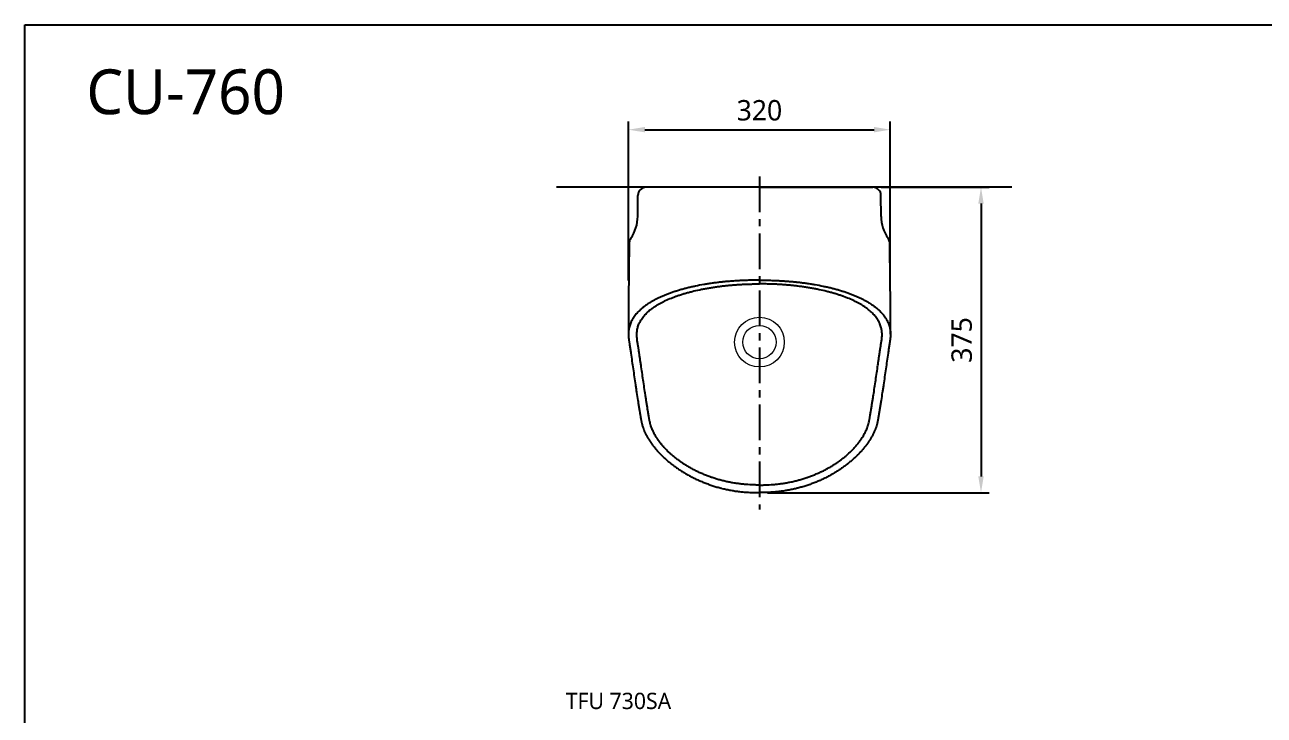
# Model space of a CAD drawing. Extents: x 229 to 3329, y -2295 to -195.
# Drawn here: x 229 to 1749, y -1043 to -195 of the extents above; entities that cross this region are included whole.
import ezdxf

# ---------------------------------------------------------------- set-up
doc = ezdxf.new("R2010")
doc.units = 0
doc.header["$LTSCALE"] = 500
doc.header["$MEASUREMENT"] = 0
doc.linetypes.add('CENTER', pattern=[2, 1.25, -0.25, 0.25, -0.25])
doc.layers.get('0').update_dxf_attribs({"linetype": 'CONTINUOUS'})
doc.layers.get('DEFPOINTS').update_dxf_attribs({"linetype": 'CONTINUOUS'})
for name, color, linetype in [('1', 1, 'CONTINUOUS'), ('200', 7, 'CONTINUOUS'), ('3', 3, 'CONTINUOUS'), ('5', 5, 'CONTINUOUS')]:
    doc.layers.add(name, color=color, linetype=linetype)
doc.styles.add('GHS', font='romans', dxfattribs={"bigfont": 'ghs'})
doc.styles.get("Standard").update_dxf_attribs({"font": 'NanumGothic.ttf'})
doc.dimstyles.new('Standard$0', dxfattribs={"dimtxt": 0.18, "dimasz": 0.18, "dimexe": 0.18, "dimexo": 0.0625, "dimgap": 0.09, "dimtad": 0, "dimtih": 1, "dimtoh": 1, "dimdec": 4, "dimzin": 0, "dimdsep": 46, "dimtxsty": 'Standard', "dimcen": 0.09, "dimadec": 0, "dimazin": 0, "dimtfac": 1, "dimtdec": 4, "dimtofl": 0, "dimtmove": 0, "dimatfit": 3, "dimfxl": 0, "dimtolj": 1, "dimtzin": 0, "dimarcsym": 0})

# ---------------------------------------------------------------- blocks, each defined once
blk = doc.blocks.new('*D58')
at = {"layer": '1', "color": 3, "lineweight": -2}
for p, q in [((1278.9, -394.9), (1411.5, -394.9)), ((1401.5, -414.9), (1401.5, -749.6)), ((1139.8, -769.6), (1411.5, -769.6))]:
    blk.add_line(p, q, dxfattribs=at)
at = {"layer": '1', "color": 3}
for points in [[(1398.2, -414.9), (1404.8, -414.9), (1401.5, -394.9)], [(1398.2, -749.6), (1404.8, -749.6), (1401.5, -769.6)]]:
    blk.add_solid(points, dxfattribs=at)
at = {"layer": 'DEFPOINTS', "color": 0}
for p in [(1268.9, -394.9), (1129.8, -769.6), (1401.5, -769.6)]:
    blk.add_point(p, dxfattribs=at)
at = {"layer": '1', "color": 2, "insert": (1377.9, -582.2), "char_height": 25, "attachment_point": 5, "rotation": 90}
blk.add_mtext('\\A1;375', dxfattribs=at)
blk = doc.blocks.new('*D59')
at = {"layer": '1', "color": 3, "lineweight": -2}
for p, q in [((969.4, -509.1), (969.4, -314.2)), ((1290.3, -509.1), (1290.3, -314.2)), ((989.4, -324.2), (1270.3, -324.2))]:
    blk.add_line(p, q, dxfattribs=at)
at = {"layer": '1', "color": 3}
for points in [[(989.4, -320.8), (989.4, -327.5), (969.4, -324.2)], [(1270.3, -320.8), (1270.3, -327.5), (1290.3, -324.2)]]:
    blk.add_solid(points, dxfattribs=at)
at = {"layer": 'DEFPOINTS', "color": 0}
for p in [(1290.3, -324.2), (969.4, -519.1), (1290.3, -519.1)]:
    blk.add_point(p, dxfattribs=at)
at = {"layer": '1', "color": 2, "insert": (1129.8, -300.5), "char_height": 25, "attachment_point": 5}
blk.add_mtext('\\A1;320', dxfattribs=at)

msp = doc.modelspace()

# ---------------------------------------------------------------- linework, layer by layer
at = {"layer": '1'}
msp.add_line((1439.33811, -394.87299), (881.10822, -394.87299), dxfattribs=at)
at = {"layer": '1', "color": 7}
for p, q in [((1129.83447, -394.87299), (990.79791, -394.87299)), ((1129.83447, -394.87299), (1268.87103, -394.87299)), ((980.63597, -430.53416), (980.79811, -404.80996)), ((1279.03297, -430.53416), (1278.87083, -404.80996))]:
    msp.add_line(p, q, dxfattribs=at)
at = {"layer": '1', "linetype": 'CENTER', "ltscale": 0.07}
msp.add_line((1129.83447, -381.44908), (1129.83447, -790.08642), dxfattribs=at)
at = {"layer": '1', "color": 7}
for centre, radius, start, end in [((990.79791, -404.87299), 10, 90, 179.63886564), ((1268.87103, -404.87299), 10, 0.36113436, 90), ((933.91008, -430.38531), 46.72613, 324.59185737, 359.81748315), ((1325.75886, -430.38531), 46.72613, 180.18251685, 215.40814263), ((7906.28346, -583.05072), 6937.17498, 179.00907822, 179.934600763), ((980.14445, -463.25226), 10, 144.59185737, 179.00907822), ((1279.52449, -463.25226), 10, 0.99092178, 35.40814263), ((-5646.61452, -583.05072), 6937.17498, 0.065399237, 0.99092178)]:
    msp.add_arc(centre, radius, start, end, dxfattribs=at)
at = {"layer": '200', "color": 7, "linetype": 'Continuous', "lineweight": -3}
for points, knots in [([(1129.83447, -508.85642), (1128.91959, -508.85543), (1126.19859, -508.86128), (1121.6786, -508.91435), (1114.27998, -509.04662), (1108.89355, -509.24778), (1103.51938, -509.51828), (1099.94487, -509.74533), (1096.37454, -509.99609), (1094.59148, -510.13332), (1091.02962, -510.43195), (1089.25082, -510.59333), (1086.5859, -510.85388), (1085.25425, -510.98877), (1083.92385, -511.13068), (1083.25885, -511.20281), (1083.03718, -511.22705), (1082.59426, -511.2759), (1080.60278, -511.49731), (1076.86946, -511.94304), (1071.66995, -512.64121), (1066.5417, -513.40849), (1063.17075, -513.96645), (1058.1507, -514.83866), (1054.85245, -515.46712), (1049.98045, -516.4829), (1046.75751, -517.18439), (1043.58536, -517.93512), (1040.43909, -518.71097), (1038.8789, -519.11144), (1035.78509, -519.93815), (1034.25147, -520.36439), (1031.21168, -521.24349), (1029.70551, -521.69634), (1027.84065, -522.27973), (1027.28253, -522.45605), (1026.72644, -522.63433), (1026.35617, -522.75363), (1026.17121, -522.81352), (1025.2483, -523.11382), (1024.51618, -523.35676), (1022.33855, -524.09374), (1020.91174, -524.59591), (1018.10858, -525.62221), (1016.73232, -526.14637), (1014.03053, -527.21678), (1011.37934, -528.3092), (1008.82953, -529.44574), (1006.33088, -530.60454), (1005.10714, -531.19507), (1002.71172, -532.39878), (1001.5401, -533.01199), (999.24954, -534.26133), (998.13058, -534.89746), (996.49224, -535.8691), (995.95282, -536.19588), (995.15382, -536.69048), (994.75686, -536.93888), (994.36373, -537.18895), (994.10249, -537.35603), (993.97227, -537.43978), (992.80547, -538.19431), (991.803, -538.87215), (989.86676, -540.24196), (987.99906, -541.62589), (985.39841, -543.74314), (983.79646, -545.18177), (982.25988, -546.63386), (981.52435, -547.36666), (980.11824, -548.84561), (978.77691, -550.3379), (977.56342, -551.8565), (976.41337, -553.38817), (975.87006, -554.16053), (975.23051, -555.13413), (975.04162, -555.42683), (974.85717, -555.72044), (974.7352, -555.91638), (974.6747, -556.01445), (974.37499, -556.50485), (974.1438, -556.89765), (973.47544, -558.07741), (973.06349, -558.86576), (971.92472, -561.23615), (971.29501, -562.82352), (970.27801, -566.01158), (969.89044, -567.61225), (969.54586, -569.62076), (969.48394, -570.02285), (969.37382, -570.82778), (969.32561, -571.23062), (969.20143, -572.44027), (969.14597, -573.2482), (969.10418, -574.46237), (969.09715, -574.86747), (969.09704, -575.4757), (969.09874, -575.67853), (969.10563, -576.0844), (969.11082, -576.28745), (969.13164, -576.89635), (969.1525, -577.30208), (969.19427, -577.9104), (969.20994, -578.11312), (969.24477, -578.51847), (969.26391, -578.72109), (969.32584, -579.32885), (969.37315, -579.73385), (969.47616, -580.54362), (969.53186, -580.94839), (969.61879, -581.55545), (969.64831, -581.75779), (969.70801, -582.16245), (969.7382, -582.36477), (969.82941, -582.97171), (969.89107, -583.37632), (970.01419, -584.18553), (970.07577, -584.59014), (970.19865, -585.39936), (970.25993, -585.80398), (970.44325, -587.01784), (970.56478, -587.82709), (970.92759, -590.25491), (971.16705, -591.8735), (971.64265, -595.11073), (971.8788, -596.72936), (972.58534, -601.58519), (973.05354, -604.82232), (973.98755, -611.29607), (974.45343, -614.53269), (975.38683, -621.00508), (975.85437, -624.24084), (976.79616, -630.71111), (977.27042, -633.94562), (977.99087, -638.79614), (978.47416, -642.02941), (978.96433, -645.26176), (979.70508, -650.10955), (980.20586, -653.34044), (980.9724, -658.18497), (981.23046, -659.79952), (981.75195, -663.02798), (982.01537, -664.64189), (982.41449, -667.06226), (982.54818, -667.86897), (982.74969, -669.0789), (982.81702, -669.48218), (982.95199, -670.28875), (983.01964, -670.69212), (983.22315, -671.90403), (983.35956, -672.71434), (983.56515, -673.93972), (983.63384, -674.34984), (983.77154, -675.17441), (983.84051, -675.58893), (984.04816, -676.8401), (984.18782, -677.68414), (984.40315, -678.966), (984.47589, -679.39591), (984.58692, -680.04485), (984.62421, -680.26184), (984.69979, -680.69717), (984.73811, -680.91551), (984.8557, -681.57253), (984.93759, -682.01319), (985.11344, -682.89963), (985.20747, -683.3454), (985.40941, -684.24212), (985.51731, -684.69305), (985.7485, -685.60014), (985.87175, -686.05628), (986.26424, -687.4328), (986.55616, -688.36124), (987.03902, -689.771), (987.20747, -690.24377), (987.55939, -691.19516), (987.74287, -691.67379), (988.3164, -693.1186), (989.14266, -695.06878), (990.09758, -697.06499), (990.67268, -698.20038), (990.73711, -698.32671), (990.86702, -698.57972), (990.93253, -698.70642), (991.13054, -699.08686), (991.53228, -699.84849), (991.95123, -700.61228), (992.81217, -702.14243), (993.41693, -703.16594), (994.68829, -705.21831), (995.35482, -706.24719), (996.74978, -708.309), (997.47821, -709.34191), (998.99754, -711.41033), (999.78845, -712.44583), (1001.43372, -714.51793), (1002.2881, -715.55452), (1004.06158, -717.62726), (1005.89967, -719.69959), (1007.86856, -721.76834), (1009.14082, -723.05923), (1009.52563, -723.44634), (1009.91516, -723.83319), (1010.1759, -724.09102), (1010.30684, -724.21995), (1010.96354, -724.86381), (1011.49549, -725.37657), (1013.11104, -726.90761), (1014.21429, -727.91868), (1016.47292, -729.92021), (1017.62836, -730.91063), (1019.99086, -732.86972), (1021.19788, -733.83841), (1023.663, -735.75303), (1024.92109, -736.69895), (1027.48825, -738.56676), (1030.10639, -740.41053), (1032.82706, -742.20331), (1035.59962, -743.96891), (1037.01187, -744.83812), (1039.16949, -746.12039), (1039.89525, -746.54423), (1040.81068, -747.0694), (1040.99418, -747.17421), (1041.36201, -747.38335), (1041.54635, -747.48769), (1042.10001, -747.79969), (1042.47017, -748.00642), (1044.3262, -749.03364), (1045.82776, -749.83497), (1048.86392, -751.39611), (1050.39851, -752.15593), (1053.50055, -753.63312), (1055.06799, -754.3505), (1058.23575, -755.74168), (1059.83608, -756.41558), (1063.06914, -757.71847), (1064.70187, -758.34742), (1067.99955, -759.55865), (1069.6645, -760.14095), (1073.02697, -761.25752), (1074.72448, -761.79179), (1078.15273, -762.81073), (1079.8835, -763.29535), (1081.84981, -763.81169), (1082.06853, -763.86866), (1082.50605, -763.98167), (1083.16259, -764.14987), (1084.69636, -764.53301), (1086.01417, -764.84561), (1088.65392, -765.45002), (1090.41926, -765.82525), (1093.96073, -766.5215), (1097.51299, -767.16355), (1102.8733, -767.96633), (1108.2653, -768.61001), (1113.68899, -769.09461), (1119.32605, -769.31089), (1122.97391, -769.47301), (1124.80324, -769.52695), (1127.5554, -769.56689), (1128.47415, -769.57336), (1129.54097, -769.5729), (1129.6877, -769.57267), (1129.83447, -769.57225)], [0.25583552214, 0.25583552214, 0.25583552214, 0.25583552214, 0.2578125, 0.26171875, 0.265625, 0.26953125, 0.2734375, 0.27734375, 0.27734375, 0.28125, 0.28125, 0.28515625, 0.28515625, 0.287109375, 0.2880859375, 0.2880859375, 0.28857421875, 0.28857421875, 0.2890625, 0.29296875, 0.296875, 0.30078125, 0.3046875, 0.3046875, 0.3125, 0.3125, 0.31640625, 0.3203125, 0.3203125, 0.32421875, 0.32421875, 0.328125, 0.328125, 0.33203125, 0.33203125, 0.3330078125, 0.33349609375, 0.33349609375, 0.333984375, 0.333984375, 0.3359375, 0.3359375, 0.33984375, 0.33984375, 0.34375, 0.34375, 0.34765625, 0.3515625, 0.3515625, 0.35546875, 0.35546875, 0.359375, 0.359375, 0.36328125, 0.36328125, 0.365234375, 0.365234375, 0.3662109375, 0.36669921875, 0.36669921875, 0.3671875, 0.3671875, 0.37109375, 0.37109375, 0.375, 0.37890625, 0.3828125, 0.3828125, 0.38671875, 0.38671875, 0.390625, 0.39453125, 0.39453125, 0.3984375, 0.3984375, 0.3994140625, 0.39990234375, 0.39990234375, 0.400390625, 0.400390625, 0.40234375, 0.40234375, 0.40625, 0.40625, 0.4140625, 0.4140625, 0.421875, 0.421875, 0.423828125, 0.423828125, 0.42578125, 0.42578125, 0.4296875, 0.4296875, 0.431640625, 0.431640625, 0.4326171875, 0.4326171875, 0.43359375, 0.43359375, 0.435546875, 0.435546875, 0.4365234375, 0.4365234375, 0.4375, 0.4375, 0.439453125, 0.439453125, 0.44140625, 0.44140625, 0.4423828125, 0.4423828125, 0.443359375, 0.443359375, 0.4453125, 0.4453125, 0.447265625, 0.447265625, 0.44921875, 0.44921875, 0.453125, 0.453125, 0.4609375, 0.4609375, 0.46875, 0.46875, 0.484375, 0.484375, 0.5, 0.5, 0.515625, 0.515625, 0.53125, 0.53125, 0.5390625, 0.546875, 0.546875, 0.5625, 0.5625, 0.5703125, 0.5703125, 0.578125, 0.578125, 0.58203125, 0.58203125, 0.583984375, 0.583984375, 0.5859375, 0.5859375, 0.58984375, 0.58984375, 0.591796875, 0.591796875, 0.59375, 0.59375, 0.59765625, 0.59765625, 0.599609375, 0.599609375, 0.6005859375, 0.6005859375, 0.6015625, 0.6015625, 0.603515625, 0.603515625, 0.60546875, 0.60546875, 0.607421875, 0.607421875, 0.609375, 0.609375, 0.61328125, 0.61328125, 0.615234375, 0.615234375, 0.6171875, 0.6171875, 0.62109375, 0.625, 0.625, 0.62548828125, 0.62548828125, 0.6259765625, 0.6259765625, 0.626953125, 0.62890625, 0.62890625, 0.6328125, 0.6328125, 0.63671875, 0.63671875, 0.640625, 0.640625, 0.64453125, 0.64453125, 0.6484375, 0.6484375, 0.65234375, 0.65625, 0.65625, 0.6572265625, 0.65771484375, 0.65771484375, 0.658203125, 0.658203125, 0.66015625, 0.66015625, 0.6640625, 0.6640625, 0.66796875, 0.66796875, 0.671875, 0.671875, 0.67578125, 0.67578125, 0.6796875, 0.68359375, 0.68359375, 0.6875, 0.6875, 0.689453125, 0.689453125, 0.68994140625, 0.68994140625, 0.6904296875, 0.6904296875, 0.69140625, 0.69140625, 0.6953125, 0.6953125, 0.69921875, 0.69921875, 0.703125, 0.703125, 0.70703125, 0.70703125, 0.7109375, 0.7109375, 0.71484375, 0.71484375, 0.71875, 0.71875, 0.72265625, 0.72265625, 0.72314453125, 0.72314453125, 0.7236328125, 0.724609375, 0.7265625, 0.7265625, 0.73046875, 0.73046875, 0.734375, 0.73828125, 0.7421875, 0.74609375, 0.75, 0.75, 0.75390625, 0.75390625, 0.755859375, 0.755859375, 0.75617077454, 0.75617077454, 0.75617077454, 0.75617077454]), ([(1129.83447, -760.54715), (1129.78471, -760.55107), (1129.73489, -760.55446), (1129.63099, -760.56027), (1129.57692, -760.56257), (1129.41483, -760.56729), (1129.30679, -760.56757), (1129.14479, -760.56326), (1129.09079, -760.56105), (1128.98282, -760.55516), (1128.92886, -760.5515), (1128.76735, -760.53884), (1128.66005, -760.52817), (1128.53962, -760.51447), (1128.52624, -760.51292), (1128.49949, -760.50982), (1128.48612, -760.50821), (1128.44608, -760.50306), (1128.41941, -760.49943), (1128.33942, -760.48854), (1128.28613, -760.48101), (1128.17958, -760.46578), (1128.12632, -760.4581), (1128.01975, -760.44303), (1127.96645, -760.43561), (1127.80644, -760.41395), (1127.48604, -760.37298), (1127.16431, -760.34014), (1126.73456, -760.30117), (1126.5193, -760.28401), (1126.0884, -760.25212), (1125.87273, -760.23742), (1125.44121, -760.20952), (1125.22537, -760.19632), (1124.57771, -760.15803), (1124.14577, -760.13418), (1123.28182, -760.08706), (1122.84982, -760.06382), (1121.98589, -760.01656), (1121.55396, -759.99256), (1120.69027, -759.94299), (1120.2585, -759.91744), (1119.39518, -759.8643), (1118.96363, -759.83672), (1115.66934, -759.75045), (1114.80697, -759.68822), (1113.51427, -759.58669), (1113.08345, -759.55148), (1112.22237, -759.47826), (1111.79231, -759.44027), (1110.50364, -759.32202), (1109.64652, -759.23751), (1107.93642, -759.05676), (1107.08343, -758.96052), (1104.53075, -758.65395), (1102.83737, -758.42574), (1099.46768, -757.9211), (1097.79136, -757.6447), (1094.4559, -757.04378), (1092.79675, -756.71927), (1089.49569, -756.02253), (1087.85378, -755.65032), (1084.58729, -754.85869), (1082.96271, -754.43924), (1079.7311, -753.55314), (1078.12407, -753.08651), (1074.92777, -752.10614), (1073.33852, -751.59239), (1071.36327, -750.9207), (1070.77154, -750.71698), (1070.1811, -750.50994), (1069.78775, -750.37117), (1069.59119, -750.3014), (1068.61011, -749.95108), (1067.8302, -749.66587), (1065.5052, -748.79564), (1063.97485, -748.19603), (1060.95303, -746.95922), (1057.97009, -745.68484), (1053.61171, -743.66408), (1050.78352, -742.24608), (1047.9943, -740.79345), (1046.61918, -740.04983), (1043.9084, -738.52858), (1042.57275, -737.75094), (1039.9412, -736.16262), (1038.64528, -735.35194), (1036.09371, -733.69831), (1034.83804, -732.85537), (1033.44853, -731.8892), (1033.29446, -731.7816), (1032.98697, -731.56591), (1032.83353, -731.4578), (1032.37474, -731.13314), (1031.46277, -730.48208), (1030.56755, -729.82594), (1028.79928, -728.50716), (1027.65006, -727.61931), (1025.40979, -725.82794), (1023.22765, -724.02095), (1021.16019, -722.18586), (1018.14445, -719.41426), (1016.24783, -717.54124), (1013.57435, -714.7013), (1012.71167, -713.74964), (1011.0429, -711.83783), (1010.23683, -710.87767), (1009.0702, -709.43213), (1008.6884, -708.9494), (1008.22004, -708.345), (1008.1268, -708.22405), (1007.94142, -707.98233), (1007.66494, -707.61995), (1007.39318, -707.25812), (1006.49776, -706.05332), (1005.81478, -705.09362), (1004.51373, -703.18366), (1003.89562, -702.23341), (1002.72233, -700.34355), (1002.16715, -699.40394), (1001.11825, -697.53648), (1000.1308, -695.6808), (999.26168, -693.85119), (998.44978, -692.03584), (998.07238, -691.13541), (997.37434, -689.34906), (997.05372, -688.46308), (996.61561, -687.14449), (996.47673, -686.70668), (996.21318, -685.83447), (996.08876, -685.401), (995.73695, -684.10846), (995.53098, -683.25718), (995.30715, -682.20541), (995.26406, -681.99567), (995.18122, -681.5774), (995.14149, -681.36887), (995.02646, -680.74512), (994.95523, -680.33172), (994.85231, -679.71533), (994.81865, -679.51048), (994.75192, -679.10203), (994.7188, -678.89844), (994.61977, -678.28949), (994.55428, -677.886), (994.42373, -677.08382), (994.35865, -676.68512), (994.22832, -675.89236), (994.16311, -675.49832), (993.96743, -674.32277), (993.83696, -673.54762), (993.57748, -672.00708), (993.44847, -671.24167), (993.25692, -670.09533), (993.19339, -669.71348), (993.06706, -668.94958), (993.00423, -668.56761), (992.69159, -666.65761), (992.44618, -665.1292), (992.08131, -662.83619), (991.96022, -662.07178), (991.71869, -660.54284), (991.59827, -659.77831), (991.35793, -658.24912), (991.23801, -657.48447), (990.99858, -655.95506), (990.8791, -655.1903), (990.5216, -652.89584), (990.28448, -651.36597), (989.57878, -646.77566), (989.11555, -643.71452), (988.19858, -637.59072), (987.74483, -634.52807), (986.84242, -628.40158), (986.39381, -625.33774), (985.49835, -619.20919), (985.05152, -616.14447), (984.38015, -611.54695), (984.15615, -610.01438), (983.70724, -606.94912), (983.48229, -605.41644), (983.14396, -603.11737), (983.03098, -602.351), (982.80399, -600.81828), (982.63313, -599.66874), (982.46308, -598.51915), (982.35009, -597.75275), (982.29381, -597.36954), (982.12562, -596.21987), (982.01409, -595.45341), (981.84371, -594.30379), (981.7864, -593.92059), (981.67008, -593.15425), (981.61101, -592.77111), (981.43071, -591.62176), (981.30672, -590.85567), (981.11812, -589.70649), (981.05483, -589.32342), (980.92788, -588.55728), (980.86421, -588.17421), (980.67375, -587.025), (980.54766, -586.25886), (980.18462, -583.96064), (979.96289, -582.42871), (979.71126, -580.13176), (979.64091, -579.36626), (979.5354, -577.83567), (979.50018, -577.07057), (979.47249, -575.54087), (979.48009, -574.77626), (979.54528, -573.24761), (979.60273, -572.48358), (979.73077, -571.338), (979.78043, -570.95622), (979.89449, -570.19282), (979.95891, -569.81121), (980.17434, -568.66663), (980.34753, -567.90392), (980.75331, -566.37916), (980.9858, -565.61712), (981.51145, -564.09373), (981.80469, -563.33239), (982.29203, -562.19091), (982.46239, -561.81051), (982.73006, -561.24005), (982.82131, -561.04991), (982.96126, -560.76475), (983.00843, -560.66968), (983.10374, -560.47966), (983.53695, -559.62534), (984.42801, -558.02454), (985.87092, -555.79743), (986.95826, -554.33494), (988.10965, -552.88383), (988.71742, -552.16397), (989.99779, -550.73575), (990.67037, -550.02739), (992.08131, -548.62235), (992.81967, -547.92567), (994.36362, -546.54424), (995.16921, -545.8595), (996.84958, -544.50229), (997.72435, -543.82982), (998.74806, -543.08032), (998.86238, -542.99712), (999.09199, -542.83102), (999.43775, -542.58239), (1000.25383, -542.00591), (1000.96923, -541.51802), (1002.42106, -540.55048), (1003.41696, -539.91644), (1005.46409, -538.67005), (1006.51534, -538.05771), (1008.67277, -536.85456), (1010.88495, -535.67288), (1013.20449, -534.5333), (1016.76327, -532.85508), (1019.24167, -531.77778), (1023.11658, -530.22351), (1024.43438, -529.71568), (1026.1141, -529.09362), (1026.45166, -528.96985), (1027.13003, -528.72356), (1027.47097, -528.60102), (1028.49663, -528.23598), (1029.18476, -527.99589), (1031.26195, -527.28529), (1032.66379, -526.82441), (1035.5004, -525.92745), (1036.93515, -525.49136), (1039.83656, -524.64323), (1042.76987, -523.81913), (1045.76532, -523.04186), (1050.30411, -521.91032), (1053.39079, -521.20178), (1058.10896, -520.20541), (1059.69638, -519.88435), (1062.09919, -519.4191), (1062.90374, -519.26675), (1064.52002, -518.96744), (1065.32996, -518.82083), (1067.76471, -518.38998), (1069.39459, -518.11471), (1071.84914, -517.71907), (1072.66894, -517.59007), (1074.3117, -517.3377), (1075.13466, -517.21432), (1076.78376, -516.97321), (1077.60992, -516.85553), (1079.26565, -516.62622), (1080.09524, -516.51462), (1082.58919, -516.18907), (1084.25872, -515.9843), (1087.61115, -515.59853), (1089.29405, -515.41753), (1092.67293, -515.07883), (1096.06494, -514.76345), (1099.48295, -514.49432), (1102.91392, -514.24823), (1104.63588, -514.13671), (1108.09279, -513.93676), (1109.82773, -513.84833), (1112.00461, -513.75237), (1112.4404, -513.73391), (1113.31202, -513.69848), (1113.74795, -513.68151), (1115.05612, -513.63283), (1117.92873, -513.60335), (1119.67495, -513.55041), (1120.54856, -513.52696), (1121.85976, -513.49647), (1122.29693, -513.4871), (1123.17139, -513.47), (1123.60869, -513.46228), (1124.48344, -513.44867), (1124.92089, -513.44276), (1125.57721, -513.43561), (1125.79601, -513.43351), (1126.23361, -513.43002), (1126.45241, -513.42863), (1126.89005, -513.42682), (1127.10888, -513.4264), (1127.43716, -513.42698), (1127.54659, -513.42738), (1127.7654, -513.42878), (1127.87479, -513.42977), (1128.09349, -513.43273), (1128.20281, -513.43472), (1128.3667, -513.43892), (1128.42133, -513.44054), (1128.5305, -513.44413), (1128.58505, -513.44613), (1128.66687, -513.44916), (1128.69414, -513.45017), (1128.74871, -513.45211), (1128.77598, -513.45309), (1128.85791, -513.4555), (1128.91255, -513.45697), (1129.02189, -513.45945), (1129.07658, -513.46047), (1129.186, -513.46198), (1129.24072, -513.46245), (1129.40485, -513.46302), (1129.5143, -513.46229), (1129.67839, -513.45959), (1129.73305, -513.45843), (1129.80328, -513.45659), (1129.81887, -513.45616), (1129.83447, -513.45571)], [0.03052684864, 0.03052684864, 0.03052684864, 0.03052684864, 0.03063964844, 0.03063964844, 0.03076171875, 0.03076171875, 0.03100585938, 0.03100585938, 0.03112792969, 0.03112792969, 0.03125, 0.03125, 0.03149414063, 0.03149414063, 0.0315246582, 0.0315246582, 0.03155517578, 0.03155517578, 0.03161621094, 0.03161621094, 0.03173828125, 0.03173828125, 0.03186035156, 0.03186035156, 0.03198242188, 0.03198242188, 0.0322265625, 0.03271484375, 0.03271484375, 0.033203125, 0.033203125, 0.03369140625, 0.03369140625, 0.0341796875, 0.0341796875, 0.03515625, 0.03515625, 0.0361328125, 0.0361328125, 0.037109375, 0.037109375, 0.0380859375, 0.0380859375, 0.0390625, 0.0390625, 0.041015625, 0.041015625, 0.0419921875, 0.0419921875, 0.04296875, 0.04296875, 0.044921875, 0.044921875, 0.046875, 0.046875, 0.05078125, 0.05078125, 0.0546875, 0.0546875, 0.05859375, 0.05859375, 0.0625, 0.0625, 0.06640625, 0.06640625, 0.0703125, 0.0703125, 0.07421875, 0.07421875, 0.0751953125, 0.07568359375, 0.07568359375, 0.076171875, 0.076171875, 0.078125, 0.078125, 0.08203125, 0.08203125, 0.0859375, 0.08984375, 0.09375, 0.09375, 0.09765625, 0.09765625, 0.1015625, 0.1015625, 0.10546875, 0.10546875, 0.109375, 0.109375, 0.10986328125, 0.10986328125, 0.1103515625, 0.1103515625, 0.111328125, 0.11328125, 0.11328125, 0.1171875, 0.1171875, 0.12109375, 0.125, 0.125, 0.1328125, 0.1328125, 0.13671875, 0.13671875, 0.140625, 0.140625, 0.142578125, 0.142578125, 0.14306640625, 0.14306640625, 0.1435546875, 0.14453125, 0.14453125, 0.1484375, 0.1484375, 0.15234375, 0.15234375, 0.15625, 0.15625, 0.16015625, 0.1640625, 0.1640625, 0.16796875, 0.16796875, 0.171875, 0.171875, 0.173828125, 0.173828125, 0.17578125, 0.17578125, 0.1796875, 0.1796875, 0.1806640625, 0.1806640625, 0.181640625, 0.181640625, 0.18359375, 0.18359375, 0.1845703125, 0.1845703125, 0.185546875, 0.185546875, 0.1875, 0.1875, 0.189453125, 0.189453125, 0.19140625, 0.19140625, 0.1953125, 0.1953125, 0.19921875, 0.19921875, 0.201171875, 0.201171875, 0.203125, 0.203125, 0.2109375, 0.2109375, 0.21484375, 0.21484375, 0.21875, 0.21875, 0.22265625, 0.22265625, 0.2265625, 0.2265625, 0.234375, 0.234375, 0.25, 0.25, 0.265625, 0.265625, 0.28125, 0.28125, 0.296875, 0.296875, 0.3046875, 0.3046875, 0.3125, 0.3125, 0.31640625, 0.31640625, 0.3203125, 0.322265625, 0.322265625, 0.32421875, 0.32421875, 0.328125, 0.328125, 0.330078125, 0.330078125, 0.33203125, 0.33203125, 0.3359375, 0.3359375, 0.337890625, 0.337890625, 0.33984375, 0.33984375, 0.34375, 0.34375, 0.3515625, 0.3515625, 0.35546875, 0.35546875, 0.359375, 0.359375, 0.36328125, 0.36328125, 0.3671875, 0.3671875, 0.369140625, 0.369140625, 0.37109375, 0.37109375, 0.375, 0.375, 0.37890625, 0.37890625, 0.3828125, 0.3828125, 0.384765625, 0.384765625, 0.3857421875, 0.3857421875, 0.38623046875, 0.38623046875, 0.38671875, 0.390625, 0.39453125, 0.3984375, 0.3984375, 0.40234375, 0.40234375, 0.40625, 0.40625, 0.41015625, 0.41015625, 0.4140625, 0.4140625, 0.41796875, 0.41796875, 0.41845703125, 0.41845703125, 0.4189453125, 0.419921875, 0.421875, 0.421875, 0.42578125, 0.42578125, 0.4296875, 0.4296875, 0.43359375, 0.4375, 0.4375, 0.4453125, 0.4453125, 0.44921875, 0.44921875, 0.4501953125, 0.4501953125, 0.451171875, 0.451171875, 0.453125, 0.453125, 0.45703125, 0.45703125, 0.4609375, 0.4609375, 0.46484375, 0.46875, 0.46875, 0.4765625, 0.4765625, 0.48046875, 0.48046875, 0.482421875, 0.482421875, 0.484375, 0.484375, 0.48828125, 0.48828125, 0.490234375, 0.490234375, 0.4921875, 0.4921875, 0.494140625, 0.494140625, 0.49609375, 0.49609375, 0.5, 0.5, 0.50390625, 0.50390625, 0.5078125, 0.51171875, 0.51171875, 0.515625, 0.515625, 0.51953125, 0.51953125, 0.5205078125, 0.5205078125, 0.521484375, 0.521484375, 0.5234375, 0.5234375, 0.525390625, 0.525390625, 0.5263671875, 0.5263671875, 0.52734375, 0.52734375, 0.5283203125, 0.5283203125, 0.52880859375, 0.52880859375, 0.529296875, 0.529296875, 0.52978515625, 0.52978515625, 0.53002929687, 0.53002929687, 0.5302734375, 0.5302734375, 0.53051757812, 0.53051757812, 0.53063964844, 0.53063964844, 0.53076171875, 0.53076171875, 0.53082275391, 0.53082275391, 0.53088378906, 0.53088378906, 0.53100585937, 0.53100585937, 0.53112792969, 0.53112792969, 0.53125, 0.53125, 0.53149414062, 0.53149414062, 0.53161621094, 0.53161621094, 0.53165107657, 0.53165107657, 0.53165107657, 0.53165107657]), ([(1129.83447, -508.85642), (1130.74935, -508.85543), (1133.47035, -508.86128), (1137.99034, -508.91435), (1145.38896, -509.04662), (1150.77539, -509.24778), (1156.14956, -509.51828), (1159.72407, -509.74533), (1163.2944, -509.99609), (1165.07746, -510.13332), (1168.63932, -510.43195), (1170.41812, -510.59333), (1173.08304, -510.85388), (1174.41469, -510.98877), (1175.74509, -511.13068), (1176.41009, -511.20281), (1176.63176, -511.22705), (1177.07468, -511.2759), (1179.06616, -511.49731), (1182.79948, -511.94304), (1187.999, -512.64121), (1193.12724, -513.40849), (1196.49819, -513.96645), (1201.51824, -514.83866), (1204.81649, -515.46712), (1209.68849, -516.4829), (1212.91143, -517.18439), (1216.08358, -517.93512), (1219.22985, -518.71097), (1220.79004, -519.11144), (1223.88385, -519.93815), (1225.41747, -520.36439), (1228.45727, -521.24349), (1229.96344, -521.69634), (1231.82829, -522.27973), (1232.38641, -522.45605), (1232.9425, -522.63433), (1233.31277, -522.75363), (1233.49773, -522.81352), (1234.42064, -523.11382), (1235.15276, -523.35676), (1237.33039, -524.09374), (1238.7572, -524.59591), (1241.56036, -525.62221), (1242.93662, -526.14637), (1245.63841, -527.21678), (1248.2896, -528.3092), (1250.83941, -529.44574), (1253.33806, -530.60454), (1254.5618, -531.19507), (1256.95722, -532.39878), (1258.12884, -533.01199), (1260.4194, -534.26133), (1261.53836, -534.89746), (1263.1767, -535.8691), (1263.71612, -536.19588), (1264.51512, -536.69048), (1264.91208, -536.93888), (1265.30521, -537.18895), (1265.56645, -537.35603), (1265.69667, -537.43978), (1266.86347, -538.19431), (1267.86594, -538.87215), (1269.80218, -540.24196), (1271.66988, -541.62589), (1274.27053, -543.74314), (1275.87248, -545.18177), (1277.40906, -546.63386), (1278.14459, -547.36666), (1279.55071, -548.84561), (1280.89203, -550.3379), (1282.10552, -551.8565), (1283.25557, -553.38817), (1283.79888, -554.16053), (1284.43843, -555.13413), (1284.62732, -555.42683), (1284.81177, -555.72044), (1284.93374, -555.91638), (1284.99424, -556.01445), (1285.29395, -556.50485), (1285.52514, -556.89765), (1286.1935, -558.07741), (1286.60545, -558.86576), (1287.74422, -561.23615), (1288.37393, -562.82352), (1289.39093, -566.01158), (1289.7785, -567.61225), (1290.12308, -569.62076), (1290.185, -570.02285), (1290.29512, -570.82778), (1290.34333, -571.23062), (1290.46751, -572.44027), (1290.52297, -573.2482), (1290.56476, -574.46237), (1290.57179, -574.86747), (1290.5719, -575.4757), (1290.5702, -575.67853), (1290.56331, -576.0844), (1290.55812, -576.28745), (1290.5373, -576.89635), (1290.51644, -577.30208), (1290.47467, -577.9104), (1290.459, -578.11312), (1290.42417, -578.51847), (1290.40503, -578.72109), (1290.3431, -579.32885), (1290.29579, -579.73385), (1290.19278, -580.54362), (1290.13708, -580.94839), (1290.05015, -581.55545), (1290.02063, -581.75779), (1289.96093, -582.16245), (1289.93075, -582.36477), (1289.83953, -582.97171), (1289.77787, -583.37632), (1289.65475, -584.18553), (1289.59317, -584.59014), (1289.47029, -585.39936), (1289.40901, -585.80398), (1289.2257, -587.01784), (1289.10416, -587.82709), (1288.74135, -590.25491), (1288.50189, -591.8735), (1288.02629, -595.11073), (1287.79014, -596.72936), (1287.0836, -601.58519), (1286.6154, -604.82232), (1285.68139, -611.29607), (1285.21551, -614.53269), (1284.28211, -621.00508), (1283.81457, -624.24084), (1282.87278, -630.71111), (1282.39852, -633.94562), (1281.67808, -638.79614), (1281.19478, -642.02941), (1280.70462, -645.26176), (1279.96386, -650.10955), (1279.46309, -653.34044), (1278.69654, -658.18497), (1278.43848, -659.79952), (1277.91699, -663.02798), (1277.65357, -664.64189), (1277.25446, -667.06226), (1277.12076, -667.86897), (1276.91925, -669.0789), (1276.85192, -669.48218), (1276.71695, -670.28875), (1276.6493, -670.69212), (1276.44579, -671.90403), (1276.30938, -672.71434), (1276.10379, -673.93972), (1276.0351, -674.34984), (1275.89741, -675.17441), (1275.82843, -675.58893), (1275.62078, -676.8401), (1275.48112, -677.68414), (1275.26579, -678.966), (1275.19305, -679.39591), (1275.08202, -680.04485), (1275.04473, -680.26184), (1274.96915, -680.69717), (1274.93083, -680.91551), (1274.81324, -681.57253), (1274.73135, -682.01319), (1274.5555, -682.89963), (1274.46147, -683.3454), (1274.25953, -684.24212), (1274.15163, -684.69305), (1273.92044, -685.60014), (1273.79719, -686.05628), (1273.4047, -687.4328), (1273.11278, -688.36124), (1272.62992, -689.771), (1272.46147, -690.24377), (1272.10955, -691.19516), (1271.92607, -691.67379), (1271.35254, -693.1186), (1270.52628, -695.06878), (1269.57136, -697.06499), (1268.99626, -698.20038), (1268.93183, -698.32671), (1268.80192, -698.57972), (1268.73641, -698.70642), (1268.5384, -699.08686), (1268.13666, -699.84849), (1267.71771, -700.61228), (1266.85677, -702.14243), (1266.25201, -703.16594), (1264.98065, -705.21831), (1264.31412, -706.24719), (1262.91916, -708.309), (1262.19073, -709.34191), (1260.6714, -711.41033), (1259.88049, -712.44583), (1258.23522, -714.51793), (1257.38084, -715.55452), (1255.60736, -717.62726), (1253.76927, -719.69959), (1251.80038, -721.76834), (1250.52812, -723.05923), (1250.14331, -723.44634), (1249.75378, -723.83319), (1249.49304, -724.09102), (1249.36211, -724.21995), (1248.7054, -724.86381), (1248.17345, -725.37657), (1246.5579, -726.90761), (1245.45465, -727.91868), (1243.19602, -729.92021), (1242.04058, -730.91063), (1239.67808, -732.86972), (1238.47106, -733.83841), (1236.00594, -735.75303), (1234.74785, -736.69895), (1232.18069, -738.56676), (1229.56255, -740.41053), (1226.84188, -742.20331), (1224.06932, -743.96891), (1222.65708, -744.83812), (1220.49945, -746.12039), (1219.77369, -746.54423), (1218.85826, -747.0694), (1218.67476, -747.17421), (1218.30693, -747.38335), (1218.12259, -747.48769), (1217.56893, -747.79969), (1217.19877, -748.00642), (1215.34274, -749.03364), (1213.84118, -749.83497), (1210.80502, -751.39611), (1209.27043, -752.15593), (1206.1684, -753.63312), (1204.60095, -754.3505), (1201.43319, -755.74168), (1199.83287, -756.41558), (1196.5998, -757.71847), (1194.96707, -758.34742), (1191.66939, -759.55865), (1190.00444, -760.14095), (1186.64197, -761.25752), (1184.94446, -761.79179), (1181.51621, -762.81073), (1179.78544, -763.29535), (1177.81914, -763.81169), (1177.60041, -763.86866), (1177.16289, -763.98167), (1176.50635, -764.14987), (1174.97258, -764.53301), (1173.65477, -764.84561), (1171.01502, -765.45002), (1169.24968, -765.82525), (1165.70821, -766.5215), (1162.15595, -767.16355), (1156.79564, -767.96633), (1151.40364, -768.61001), (1145.97995, -769.09461), (1140.34289, -769.31089), (1136.69503, -769.47301), (1134.8657, -769.52695), (1132.11354, -769.56689), (1131.19479, -769.57336), (1130.12798, -769.5729), (1129.98124, -769.57267), (1129.83447, -769.57225)], [0.25583552214, 0.25583552214, 0.25583552214, 0.25583552214, 0.2578125, 0.26171875, 0.265625, 0.26953125, 0.2734375, 0.27734375, 0.27734375, 0.28125, 0.28125, 0.28515625, 0.28515625, 0.287109375, 0.2880859375, 0.2880859375, 0.28857421875, 0.28857421875, 0.2890625, 0.29296875, 0.296875, 0.30078125, 0.3046875, 0.3046875, 0.3125, 0.3125, 0.31640625, 0.3203125, 0.3203125, 0.32421875, 0.32421875, 0.328125, 0.328125, 0.33203125, 0.33203125, 0.3330078125, 0.33349609375, 0.33349609375, 0.333984375, 0.333984375, 0.3359375, 0.3359375, 0.33984375, 0.33984375, 0.34375, 0.34375, 0.34765625, 0.3515625, 0.3515625, 0.35546875, 0.35546875, 0.359375, 0.359375, 0.36328125, 0.36328125, 0.365234375, 0.365234375, 0.3662109375, 0.36669921875, 0.36669921875, 0.3671875, 0.3671875, 0.37109375, 0.37109375, 0.375, 0.37890625, 0.3828125, 0.3828125, 0.38671875, 0.38671875, 0.390625, 0.39453125, 0.39453125, 0.3984375, 0.3984375, 0.3994140625, 0.39990234375, 0.39990234375, 0.400390625, 0.400390625, 0.40234375, 0.40234375, 0.40625, 0.40625, 0.4140625, 0.4140625, 0.421875, 0.421875, 0.423828125, 0.423828125, 0.42578125, 0.42578125, 0.4296875, 0.4296875, 0.431640625, 0.431640625, 0.4326171875, 0.4326171875, 0.43359375, 0.43359375, 0.435546875, 0.435546875, 0.4365234375, 0.4365234375, 0.4375, 0.4375, 0.439453125, 0.439453125, 0.44140625, 0.44140625, 0.4423828125, 0.4423828125, 0.443359375, 0.443359375, 0.4453125, 0.4453125, 0.447265625, 0.447265625, 0.44921875, 0.44921875, 0.453125, 0.453125, 0.4609375, 0.4609375, 0.46875, 0.46875, 0.484375, 0.484375, 0.5, 0.5, 0.515625, 0.515625, 0.53125, 0.53125, 0.5390625, 0.546875, 0.546875, 0.5625, 0.5625, 0.5703125, 0.5703125, 0.578125, 0.578125, 0.58203125, 0.58203125, 0.583984375, 0.583984375, 0.5859375, 0.5859375, 0.58984375, 0.58984375, 0.591796875, 0.591796875, 0.59375, 0.59375, 0.59765625, 0.59765625, 0.599609375, 0.599609375, 0.6005859375, 0.6005859375, 0.6015625, 0.6015625, 0.603515625, 0.603515625, 0.60546875, 0.60546875, 0.607421875, 0.607421875, 0.609375, 0.609375, 0.61328125, 0.61328125, 0.615234375, 0.615234375, 0.6171875, 0.6171875, 0.62109375, 0.625, 0.625, 0.62548828125, 0.62548828125, 0.6259765625, 0.6259765625, 0.626953125, 0.62890625, 0.62890625, 0.6328125, 0.6328125, 0.63671875, 0.63671875, 0.640625, 0.640625, 0.64453125, 0.64453125, 0.6484375, 0.6484375, 0.65234375, 0.65625, 0.65625, 0.6572265625, 0.65771484375, 0.65771484375, 0.658203125, 0.658203125, 0.66015625, 0.66015625, 0.6640625, 0.6640625, 0.66796875, 0.66796875, 0.671875, 0.671875, 0.67578125, 0.67578125, 0.6796875, 0.68359375, 0.68359375, 0.6875, 0.6875, 0.689453125, 0.689453125, 0.68994140625, 0.68994140625, 0.6904296875, 0.6904296875, 0.69140625, 0.69140625, 0.6953125, 0.6953125, 0.69921875, 0.69921875, 0.703125, 0.703125, 0.70703125, 0.70703125, 0.7109375, 0.7109375, 0.71484375, 0.71484375, 0.71875, 0.71875, 0.72265625, 0.72265625, 0.72314453125, 0.72314453125, 0.7236328125, 0.724609375, 0.7265625, 0.7265625, 0.73046875, 0.73046875, 0.734375, 0.73828125, 0.7421875, 0.74609375, 0.75, 0.75, 0.75390625, 0.75390625, 0.755859375, 0.755859375, 0.75617077454, 0.75617077454, 0.75617077454, 0.75617077454]), ([(1129.83447, -760.54715), (1129.88423, -760.55107), (1129.93405, -760.55446), (1130.03795, -760.56027), (1130.09202, -760.56257), (1130.25411, -760.56729), (1130.36215, -760.56757), (1130.52415, -760.56326), (1130.57815, -760.56105), (1130.68612, -760.55516), (1130.74008, -760.5515), (1130.90159, -760.53884), (1131.00889, -760.52817), (1131.12932, -760.51447), (1131.1427, -760.51292), (1131.16945, -760.50982), (1131.18282, -760.50821), (1131.22286, -760.50306), (1131.24953, -760.49943), (1131.32953, -760.48854), (1131.38281, -760.48101), (1131.48936, -760.46578), (1131.54262, -760.4581), (1131.64919, -760.44303), (1131.70249, -760.43561), (1131.8625, -760.41395), (1132.18291, -760.37298), (1132.50463, -760.34014), (1132.93438, -760.30117), (1133.14964, -760.28401), (1133.58054, -760.25212), (1133.79621, -760.23742), (1134.22773, -760.20952), (1134.44357, -760.19632), (1135.09123, -760.15803), (1135.52317, -760.13418), (1136.38712, -760.08706), (1136.81912, -760.06382), (1137.68305, -760.01656), (1138.11498, -759.99256), (1138.97867, -759.94299), (1139.41044, -759.91744), (1140.27376, -759.8643), (1140.70531, -759.83672), (1143.9996, -759.75045), (1144.86197, -759.68822), (1146.15467, -759.58669), (1146.58549, -759.55148), (1147.44657, -759.47826), (1147.87663, -759.44027), (1149.1653, -759.32202), (1150.02242, -759.23751), (1151.73252, -759.05676), (1152.58551, -758.96052), (1155.13819, -758.65395), (1156.83157, -758.42574), (1160.20126, -757.9211), (1161.87758, -757.6447), (1165.21304, -757.04378), (1166.87219, -756.71927), (1170.17325, -756.02253), (1171.81516, -755.65032), (1175.08165, -754.85869), (1176.70623, -754.43924), (1179.93784, -753.55314), (1181.54487, -753.08651), (1184.74117, -752.10614), (1186.33042, -751.59239), (1188.30567, -750.9207), (1188.8974, -750.71698), (1189.48784, -750.50994), (1189.88119, -750.37117), (1190.07775, -750.3014), (1191.05883, -749.95108), (1191.83874, -749.66587), (1194.16374, -748.79564), (1195.69409, -748.19603), (1198.71591, -746.95922), (1201.69885, -745.68484), (1206.05723, -743.66408), (1208.88542, -742.24608), (1211.67464, -740.79345), (1213.04977, -740.04983), (1215.76054, -738.52858), (1217.09619, -737.75094), (1219.72774, -736.16262), (1221.02366, -735.35194), (1223.57523, -733.69831), (1224.8309, -732.85537), (1226.22041, -731.8892), (1226.37448, -731.7816), (1226.68197, -731.56591), (1226.83541, -731.4578), (1227.2942, -731.13314), (1228.20617, -730.48208), (1229.10139, -729.82594), (1230.86966, -728.50716), (1232.01888, -727.61931), (1234.25915, -725.82794), (1236.44129, -724.02095), (1238.50875, -722.18586), (1241.52449, -719.41426), (1243.42111, -717.54124), (1246.09459, -714.7013), (1246.95727, -713.74964), (1248.62604, -711.83783), (1249.43211, -710.87767), (1250.59875, -709.43213), (1250.98054, -708.9494), (1251.4489, -708.345), (1251.54214, -708.22405), (1251.72752, -707.98233), (1252.004, -707.61995), (1252.27576, -707.25812), (1253.17118, -706.05332), (1253.85416, -705.09362), (1255.15522, -703.18366), (1255.77332, -702.23341), (1256.94661, -700.34355), (1257.5018, -699.40394), (1258.55069, -697.53648), (1259.53814, -695.6808), (1260.40727, -693.85119), (1261.21916, -692.03584), (1261.59656, -691.13541), (1262.2946, -689.34906), (1262.61522, -688.46308), (1263.05334, -687.14449), (1263.19221, -686.70668), (1263.45577, -685.83447), (1263.58018, -685.401), (1263.93199, -684.10846), (1264.13796, -683.25718), (1264.36179, -682.20541), (1264.40488, -681.99567), (1264.48772, -681.5774), (1264.52745, -681.36887), (1264.64249, -680.74512), (1264.71371, -680.33172), (1264.81663, -679.71533), (1264.85029, -679.51048), (1264.91702, -679.10203), (1264.95014, -678.89844), (1265.04917, -678.28949), (1265.11466, -677.886), (1265.24521, -677.08382), (1265.31029, -676.68512), (1265.44062, -675.89236), (1265.50583, -675.49832), (1265.70151, -674.32277), (1265.83198, -673.54762), (1266.09147, -672.00708), (1266.22047, -671.24167), (1266.41202, -670.09533), (1266.47555, -669.71348), (1266.60188, -668.94958), (1266.66471, -668.56761), (1266.97735, -666.65761), (1267.22276, -665.1292), (1267.58763, -662.83619), (1267.70872, -662.07178), (1267.95025, -660.54284), (1268.07067, -659.77831), (1268.31101, -658.24912), (1268.43093, -657.48447), (1268.67036, -655.95506), (1268.78984, -655.1903), (1269.14734, -652.89584), (1269.38446, -651.36597), (1270.09016, -646.77566), (1270.55339, -643.71452), (1271.47036, -637.59072), (1271.92411, -634.52807), (1272.82652, -628.40158), (1273.27513, -625.33774), (1274.17059, -619.20919), (1274.61742, -616.14447), (1275.28879, -611.54695), (1275.51279, -610.01438), (1275.9617, -606.94912), (1276.18665, -605.41644), (1276.52498, -603.11737), (1276.63796, -602.351), (1276.86495, -600.81828), (1277.03581, -599.66874), (1277.20586, -598.51915), (1277.31885, -597.75275), (1277.37513, -597.36954), (1277.54332, -596.21987), (1277.65485, -595.45341), (1277.82523, -594.30379), (1277.88254, -593.92059), (1277.99886, -593.15425), (1278.05793, -592.77111), (1278.23823, -591.62176), (1278.36222, -590.85567), (1278.55082, -589.70649), (1278.61412, -589.32342), (1278.74106, -588.55728), (1278.80473, -588.17421), (1278.99519, -587.025), (1279.12128, -586.25886), (1279.48432, -583.96064), (1279.70605, -582.42871), (1279.95768, -580.13176), (1280.02803, -579.36626), (1280.13354, -577.83567), (1280.16876, -577.07057), (1280.19646, -575.54087), (1280.18885, -574.77626), (1280.12366, -573.24761), (1280.06621, -572.48358), (1279.93817, -571.338), (1279.88851, -570.95622), (1279.77445, -570.19282), (1279.71003, -569.81121), (1279.4946, -568.66663), (1279.32141, -567.90392), (1278.91563, -566.37916), (1278.68314, -565.61712), (1278.15749, -564.09373), (1277.86425, -563.33239), (1277.37691, -562.19091), (1277.20655, -561.81051), (1276.93888, -561.24005), (1276.84763, -561.04991), (1276.70768, -560.76475), (1276.66051, -560.66968), (1276.5652, -560.47966), (1276.13199, -559.62534), (1275.24093, -558.02454), (1273.79802, -555.79743), (1272.71068, -554.33494), (1271.55929, -552.88383), (1270.95152, -552.16397), (1269.67115, -550.73575), (1268.99857, -550.02739), (1267.58763, -548.62235), (1266.84927, -547.92567), (1265.30532, -546.54424), (1264.49973, -545.8595), (1262.81936, -544.50229), (1261.94459, -543.82982), (1260.92088, -543.08032), (1260.80656, -542.99712), (1260.57695, -542.83102), (1260.23119, -542.58239), (1259.41511, -542.00591), (1258.69971, -541.51802), (1257.24788, -540.55048), (1256.25198, -539.91644), (1254.20485, -538.67005), (1253.1536, -538.05771), (1250.99617, -536.85456), (1248.78399, -535.67288), (1246.46445, -534.5333), (1242.90567, -532.85508), (1240.42727, -531.77778), (1236.55236, -530.22351), (1235.23456, -529.71568), (1233.55484, -529.09362), (1233.21728, -528.96985), (1232.53891, -528.72356), (1232.19797, -528.60102), (1231.17231, -528.23598), (1230.48418, -527.99589), (1228.40699, -527.28529), (1227.00515, -526.82441), (1224.16855, -525.92745), (1222.73379, -525.49136), (1219.83238, -524.64323), (1216.89907, -523.81913), (1213.90362, -523.04186), (1209.36483, -521.91032), (1206.27815, -521.20178), (1201.55998, -520.20541), (1199.97256, -519.88435), (1197.56975, -519.4191), (1196.7652, -519.26675), (1195.14892, -518.96744), (1194.33898, -518.82083), (1191.90424, -518.38998), (1190.27435, -518.11471), (1187.8198, -517.71907), (1187, -517.59007), (1185.35724, -517.3377), (1184.53428, -517.21432), (1182.88518, -516.97321), (1182.05902, -516.85553), (1180.40329, -516.62622), (1179.5737, -516.51462), (1177.07975, -516.18907), (1175.41022, -515.9843), (1172.05779, -515.59853), (1170.3749, -515.41753), (1166.99601, -515.07883), (1163.604, -514.76345), (1160.18599, -514.49432), (1156.75502, -514.24823), (1155.03306, -514.13671), (1151.57615, -513.93676), (1149.84121, -513.84833), (1147.66433, -513.75237), (1147.22854, -513.73391), (1146.35692, -513.69848), (1145.92099, -513.68151), (1144.61282, -513.63283), (1141.74021, -513.60335), (1139.99399, -513.55041), (1139.12038, -513.52696), (1137.80918, -513.49647), (1137.37201, -513.4871), (1136.49755, -513.47), (1136.06025, -513.46228), (1135.1855, -513.44867), (1134.74805, -513.44276), (1134.09173, -513.43561), (1133.87293, -513.43351), (1133.43533, -513.43002), (1133.21653, -513.42863), (1132.77889, -513.42682), (1132.56006, -513.4264), (1132.23178, -513.42698), (1132.12235, -513.42738), (1131.90354, -513.42878), (1131.79415, -513.42977), (1131.57545, -513.43273), (1131.46613, -513.43472), (1131.30224, -513.43892), (1131.24761, -513.44054), (1131.13844, -513.44413), (1131.08389, -513.44613), (1131.00207, -513.44916), (1130.9748, -513.45017), (1130.92024, -513.45211), (1130.89296, -513.45309), (1130.81103, -513.4555), (1130.75639, -513.45697), (1130.64705, -513.45945), (1130.59236, -513.46047), (1130.48294, -513.46198), (1130.42822, -513.46245), (1130.26409, -513.46302), (1130.15464, -513.46229), (1129.99055, -513.45959), (1129.93589, -513.45843), (1129.86566, -513.45659), (1129.85007, -513.45616), (1129.83447, -513.45571)], [0.03052684864, 0.03052684864, 0.03052684864, 0.03052684864, 0.03063964844, 0.03063964844, 0.03076171875, 0.03076171875, 0.03100585938, 0.03100585938, 0.03112792969, 0.03112792969, 0.03125, 0.03125, 0.03149414063, 0.03149414063, 0.0315246582, 0.0315246582, 0.03155517578, 0.03155517578, 0.03161621094, 0.03161621094, 0.03173828125, 0.03173828125, 0.03186035156, 0.03186035156, 0.03198242188, 0.03198242188, 0.0322265625, 0.03271484375, 0.03271484375, 0.033203125, 0.033203125, 0.03369140625, 0.03369140625, 0.0341796875, 0.0341796875, 0.03515625, 0.03515625, 0.0361328125, 0.0361328125, 0.037109375, 0.037109375, 0.0380859375, 0.0380859375, 0.0390625, 0.0390625, 0.041015625, 0.041015625, 0.0419921875, 0.0419921875, 0.04296875, 0.04296875, 0.044921875, 0.044921875, 0.046875, 0.046875, 0.05078125, 0.05078125, 0.0546875, 0.0546875, 0.05859375, 0.05859375, 0.0625, 0.0625, 0.06640625, 0.06640625, 0.0703125, 0.0703125, 0.07421875, 0.07421875, 0.0751953125, 0.07568359375, 0.07568359375, 0.076171875, 0.076171875, 0.078125, 0.078125, 0.08203125, 0.08203125, 0.0859375, 0.08984375, 0.09375, 0.09375, 0.09765625, 0.09765625, 0.1015625, 0.1015625, 0.10546875, 0.10546875, 0.109375, 0.109375, 0.10986328125, 0.10986328125, 0.1103515625, 0.1103515625, 0.111328125, 0.11328125, 0.11328125, 0.1171875, 0.1171875, 0.12109375, 0.125, 0.125, 0.1328125, 0.1328125, 0.13671875, 0.13671875, 0.140625, 0.140625, 0.142578125, 0.142578125, 0.14306640625, 0.14306640625, 0.1435546875, 0.14453125, 0.14453125, 0.1484375, 0.1484375, 0.15234375, 0.15234375, 0.15625, 0.15625, 0.16015625, 0.1640625, 0.1640625, 0.16796875, 0.16796875, 0.171875, 0.171875, 0.173828125, 0.173828125, 0.17578125, 0.17578125, 0.1796875, 0.1796875, 0.1806640625, 0.1806640625, 0.181640625, 0.181640625, 0.18359375, 0.18359375, 0.1845703125, 0.1845703125, 0.185546875, 0.185546875, 0.1875, 0.1875, 0.189453125, 0.189453125, 0.19140625, 0.19140625, 0.1953125, 0.1953125, 0.19921875, 0.19921875, 0.201171875, 0.201171875, 0.203125, 0.203125, 0.2109375, 0.2109375, 0.21484375, 0.21484375, 0.21875, 0.21875, 0.22265625, 0.22265625, 0.2265625, 0.2265625, 0.234375, 0.234375, 0.25, 0.25, 0.265625, 0.265625, 0.28125, 0.28125, 0.296875, 0.296875, 0.3046875, 0.3046875, 0.3125, 0.3125, 0.31640625, 0.31640625, 0.3203125, 0.322265625, 0.322265625, 0.32421875, 0.32421875, 0.328125, 0.328125, 0.330078125, 0.330078125, 0.33203125, 0.33203125, 0.3359375, 0.3359375, 0.337890625, 0.337890625, 0.33984375, 0.33984375, 0.34375, 0.34375, 0.3515625, 0.3515625, 0.35546875, 0.35546875, 0.359375, 0.359375, 0.36328125, 0.36328125, 0.3671875, 0.3671875, 0.369140625, 0.369140625, 0.37109375, 0.37109375, 0.375, 0.375, 0.37890625, 0.37890625, 0.3828125, 0.3828125, 0.384765625, 0.384765625, 0.3857421875, 0.3857421875, 0.38623046875, 0.38623046875, 0.38671875, 0.390625, 0.39453125, 0.3984375, 0.3984375, 0.40234375, 0.40234375, 0.40625, 0.40625, 0.41015625, 0.41015625, 0.4140625, 0.4140625, 0.41796875, 0.41796875, 0.41845703125, 0.41845703125, 0.4189453125, 0.419921875, 0.421875, 0.421875, 0.42578125, 0.42578125, 0.4296875, 0.4296875, 0.43359375, 0.4375, 0.4375, 0.4453125, 0.4453125, 0.44921875, 0.44921875, 0.4501953125, 0.4501953125, 0.451171875, 0.451171875, 0.453125, 0.453125, 0.45703125, 0.45703125, 0.4609375, 0.4609375, 0.46484375, 0.46875, 0.46875, 0.4765625, 0.4765625, 0.48046875, 0.48046875, 0.482421875, 0.482421875, 0.484375, 0.484375, 0.48828125, 0.48828125, 0.490234375, 0.490234375, 0.4921875, 0.4921875, 0.494140625, 0.494140625, 0.49609375, 0.49609375, 0.5, 0.5, 0.50390625, 0.50390625, 0.5078125, 0.51171875, 0.51171875, 0.515625, 0.515625, 0.51953125, 0.51953125, 0.5205078125, 0.5205078125, 0.521484375, 0.521484375, 0.5234375, 0.5234375, 0.525390625, 0.525390625, 0.5263671875, 0.5263671875, 0.52734375, 0.52734375, 0.5283203125, 0.5283203125, 0.52880859375, 0.52880859375, 0.529296875, 0.529296875, 0.52978515625, 0.52978515625, 0.53002929687, 0.53002929687, 0.5302734375, 0.5302734375, 0.53051757812, 0.53051757812, 0.53063964844, 0.53063964844, 0.53076171875, 0.53076171875, 0.53082275391, 0.53082275391, 0.53088378906, 0.53088378906, 0.53100585937, 0.53100585937, 0.53112792969, 0.53112792969, 0.53125, 0.53125, 0.53149414062, 0.53149414062, 0.53161621094, 0.53161621094, 0.53165107657, 0.53165107657, 0.53165107657, 0.53165107657])]:
    msp.add_open_spline(points, degree=3, knots=knots, dxfattribs=at)
at = {"layer": '3', "color": 7, "linetype": 'Continuous', "lineweight": 0}
for radius in [30.5, 20.5]:
    msp.add_circle((1129.83447, -584.87299), radius, dxfattribs=at)
at = {"layer": '5'}
msp.add_lwpolyline([(228.97641, -195.43381), (3328.97641, -195.43381), (3328.97641, -2295.43381), (228.97641, -2295.43381)], close=True, dxfattribs=at)

# ---------------------------------------------------------------- texts
at = {"insert": (304.36837, -250.15588), "char_height": 55, "width": 456.6456895, "attachment_point": 1, "style": 'GHS'}
msp.add_mtext('{\\fNanumGothic|b0|i0|c0|p50;CU-7\\fNanumGothic|b0|i0|c129|p50;60}', dxfattribs=at)
at = {"layer": '1', "color": 2, "insert": (1021.65036, -1015.12087), "char_height": 20, "width": 158.9510221, "attachment_point": 3}
msp.add_mtext('TFU 730SA', dxfattribs=at)

# ---------------------------------------------------------------- dimensions: what is measured, and where the dimension line sits
at = {"layer": '1', "color": 2}
dim = msp.add_linear_dim(base=(1290.26572, -324.15902), p1=(969.40322, -519.10378), p2=(1290.26572, -519.10378), text='320', dimstyle='Standard$0', override={"dimtxt": 25, "dimasz": 20, "dimexe": 10, "dimexo": 10, "dimgap": 10, "dimtad": 1, "dimtih": 0, "dimtoh": 0, "dimrnd": 1, "dimzin": 8, "dimcen": 0, "dimclrd": 3, "dimclre": 3, "dimclrt": 2, "dimtofl": 1, "dimarcsym": 1}, dxfattribs=at)
dim.commit()
dim.dimension.update_dxf_attribs({"geometry": '*D59', "text_midpoint": (1129.83447, -324.15902), "dimtype": 160})
dim = msp.add_linear_dim(base=(1401.51197, -769.57225), p1=(1268.87103, -394.87299), p2=(1129.83447, -769.57225), angle=90, dimstyle='Standard$0', override={"dimtxt": 25, "dimasz": 20, "dimexe": 10, "dimexo": 10, "dimgap": 10, "dimtad": 1, "dimtih": 0, "dimtoh": 0, "dimrnd": 1, "dimzin": 8, "dimcen": 0, "dimclrd": 3, "dimclre": 3, "dimclrt": 2, "dimtofl": 1, "dimarcsym": 1}, dxfattribs=at)
dim.commit()
dim.dimension.update_dxf_attribs({"geometry": '*D58', "text_midpoint": (1377.88536, -582.22262)})

doc.saveas('drawing.dxf')
